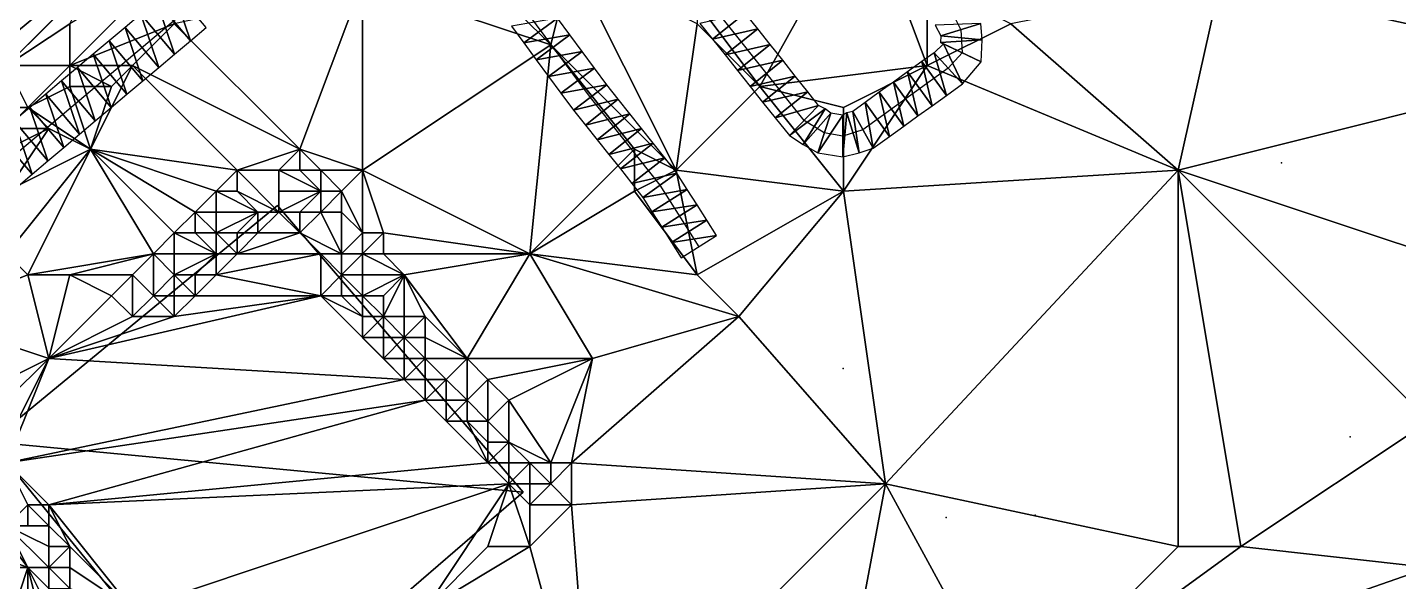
# Model space of a CAD drawing. Header units: metres. Extents: x -1103 to 901, y -902 to 905.
# Drawn here: x 2 to 133.1, y 762.7 to 815.7 of the extents above; entities that cross this region are included whole.
import ezdxf

# ---------------------------------------------------------------- set-up
doc = ezdxf.new("R2010")
doc.units = ezdxf.units.M
for name, color, linetype in [('OSM_BUILDING_FOOTPRINTS', 7, 'CONTINUOUS'), ('OSM_BUILDING_ROOFS', 1, 'CONTINUOUS'), ('OSM_BUILDING_WALLS', 8, 'CONTINUOUS'), ('OSM_ROAD_AXES', 2, 'CONTINUOUS'), ('OSM_ROAD_SURFACE', 9, 'CONTINUOUS'), ('OSM_TERRAIN', 3, 'CONTINUOUS'), ('OSM_TREES', 3, 'CONTINUOUS')]:
    doc.layers.add(name, color=color, linetype=linetype)

msp = doc.modelspace()

# ---------------------------------------------------------------- linework, layer by layer
at = {"layer": 'OSM_BUILDING_FOOTPRINTS'}
msp.add_polyline3d([(25.88, 798.62, 18), (49.37, 771.22, 18), (21.73, 747.36, 18), (-1.61, 776.01, 18), (25.88, 798.62, 18)], close=True, dxfattribs=at)
at = {"layer": 'OSM_BUILDING_ROOFS'}
for points in [[(38.62, 846.44, 34.94), (-43.34, 819.78, 34.94), (-22.97, 795.48, 34.94)], [(49.37, 771.22, 45.6), (25.88, 798.62, 45.6), (-1.61, 776.01, 45.6)], [(49.37, 771.22, 45.6), (-1.61, 776.01, 45.6), (21.73, 747.36, 45.6)]]:
    msp.add_3dface(points, dxfattribs=at)
at = {"layer": 'OSM_BUILDING_WALLS'}
for points in [[(-22.97, 795.48, 10.54), (38.62, 846.44, 10.54), (38.62, 846.44, 34.94)], [(-22.97, 795.48, 10.54), (38.62, 846.44, 34.94), (-22.97, 795.48, 34.94)], [(25.88, 798.62, 18), (-1.61, 776.01, 18), (-1.61, 776.01, 45.6)], [(25.88, 798.62, 18), (-1.61, 776.01, 45.6), (25.88, 798.62, 45.6)], [(49.37, 771.22, 18), (25.88, 798.62, 18), (25.88, 798.62, 45.6)], [(49.37, 771.22, 18), (25.88, 798.62, 45.6), (49.37, 771.22, 45.6)], [(-1.61, 776.01, 18), (21.73, 747.36, 18), (21.73, 747.36, 45.6)], [(-1.61, 776.01, 18), (21.73, 747.36, 45.6), (-1.61, 776.01, 45.6)], [(21.73, 747.36, 18), (49.37, 771.22, 18), (49.37, 771.22, 45.6)], [(21.73, 747.36, 18), (49.37, 771.22, 45.6), (21.73, 747.36, 45.6)]]:
    msp.add_3dface(points, dxfattribs=at)
at = {"layer": 'OSM_ROAD_AXES'}
for points in [[(122.7, 900, 14.92), (119.46, 899.39, 14.93), (106.48, 892.7, 14.53), (74.46, 865.69, 12.27), (60.41, 853.83, 10.88), (51.61, 846.41, 10.25), (47.43, 842.88, 10.11), (37.12, 834.18, 9.66), (-27.98, 779.25, 22.17), (-47.15, 763.08, 20.77), (-119.81, 701.76, 11.67), (-283.23, 563.81, 11.55), (-361.26, 499.72, 16.84), (-381.48, 480.95, 12.54), (-457.42, 416.98, 14.01)], [(60.41, 853.83, 10.88), (87.2, 821.91, 12.56), (89.87, 818.09, 12.81), (91.21, 815.43, 12.97), (91.35, 813.22, 13.07), (90.02, 811.75, 13.09), (81.86, 805.87, 13.69), (79.94, 805.27, 13.78), (78.16, 805.57, 13.69), (76.23, 806.75, 13.54), (47.43, 842.88, 10.11)], [(37.12, 834.18, 9.66), (46.28, 821.77, 9.81), (55.78, 808.95, 11.98), (62.44, 800.56, 13.73), (66.16, 794.68, 14.24)]]:
    msp.add_polyline3d(points, dxfattribs=at)
at = {"layer": 'OSM_ROAD_SURFACE'}
for points in [[(15.83, 819.48, 10.74), (14.31, 818.21, 11.04), (17.54, 814.38, 11.11)], [(15.83, 819.48, 10.74), (17.54, 814.38, 11.11), (19.05, 815.66, 10.87)], [(14.31, 818.21, 11.04), (12.8, 816.93, 11.34), (16.02, 813.11, 11.36)], [(14.31, 818.21, 11.04), (16.02, 813.11, 11.36), (17.54, 814.38, 11.11)], [(12.8, 816.93, 11.34), (11.29, 815.65, 11.63), (14.51, 811.83, 11.62)], [(12.8, 816.93, 11.34), (14.51, 811.83, 11.62), (16.02, 813.11, 11.36)], [(70.59, 817.03, 12.34), (66.27, 816.04, 11.94), (67.47, 814.54, 12.21)], [(71.79, 815.53, 12.6), (70.59, 817.03, 12.34), (67.47, 814.54, 12.21)], [(11.29, 815.65, 11.63), (9.77, 814.37, 11.93), (12.99, 810.55, 11.9)], [(11.29, 815.65, 11.63), (12.99, 810.55, 11.9), (14.51, 811.83, 11.62)], [(48.24, 815.77, 10.65), (49.42, 814.17, 10.93), (52.64, 816.55, 10.72)], [(49.42, 814.17, 10.93), (53.82, 814.95, 11.05), (52.64, 816.55, 10.72)], [(88.75, 815.86, 12.98), (89.29, 814.85, 13.04), (93.12, 816.02, 13)], [(89.29, 814.85, 13.04), (93.27, 814.46, 13.07), (93.12, 816.02, 13)], [(9.77, 814.37, 11.93), (8.26, 813.1, 12.22), (11.48, 809.27, 12.27)], [(9.77, 814.37, 11.93), (11.48, 809.27, 12.27), (12.99, 810.55, 11.9)], [(49.42, 814.17, 10.93), (50.61, 812.57, 11.22), (53.82, 814.95, 11.05)], [(50.61, 812.57, 11.22), (55.01, 813.35, 11.38), (53.82, 814.95, 11.05)], [(71.79, 815.53, 12.6), (67.47, 814.54, 12.21), (68.67, 813.03, 12.52)], [(72.99, 814.02, 12.85), (71.79, 815.53, 12.6), (68.67, 813.03, 12.52)], [(89.29, 814.85, 13.04), (89.28, 814.2, 13.08), (93.27, 814.46, 13.07)], [(89.28, 814.2, 13.08), (93.15, 812.35, 13.04), (93.27, 814.46, 13.07)], [(8.26, 813.1, 12.22), (6.74, 811.82, 12.53), (9.97, 808, 12.63)], [(8.26, 813.1, 12.22), (9.97, 808, 12.63), (11.48, 809.27, 12.27)], [(50.61, 812.57, 11.22), (51.8, 810.97, 11.56), (55.01, 813.35, 11.38)], [(51.8, 810.97, 11.56), (56.2, 811.75, 11.71), (55.01, 813.35, 11.38)], [(72.99, 814.02, 12.85), (68.67, 813.03, 12.52), (69.86, 811.53, 12.83)], [(74.19, 812.52, 13.05), (72.99, 814.02, 12.85), (69.86, 811.53, 12.83)], [(88.67, 813.23, 13.14), (87.49, 812.39, 13.17), (89.83, 809.15, 13.21)], [(89.55, 814.1, 13.09), (88.67, 813.23, 13.14), (91.37, 810.27, 13.08)], [(88.67, 813.23, 13.14), (89.83, 809.15, 13.21), (91.37, 810.27, 13.08)], [(89.28, 814.2, 13.08), (89.55, 814.1, 13.09), (93.15, 812.35, 13.04)], [(89.55, 814.1, 13.09), (91.37, 810.27, 13.08), (93.15, 812.35, 13.04)], [(6.74, 811.82, 12.53), (5.23, 810.54, 12.82), (8.45, 806.72, 13.02)], [(6.74, 811.82, 12.53), (8.45, 806.72, 13.02), (9.97, 808, 12.63)], [(51.8, 810.97, 11.56), (52.98, 809.37, 11.9), (56.2, 811.75, 11.71)], [(52.98, 809.37, 11.9), (57.37, 810.17, 12.04), (56.2, 811.75, 11.71)], [(74.19, 812.52, 13.05), (69.86, 811.53, 12.83), (71.06, 810.02, 13.15)], [(75.39, 811.01, 13.18), (74.19, 812.52, 13.05), (71.06, 810.02, 13.15)], [(87.49, 812.39, 13.17), (86.13, 811.41, 13.26), (88.47, 808.17, 13.33)], [(87.49, 812.39, 13.17), (88.47, 808.17, 13.33), (89.83, 809.15, 13.21)], [(5.23, 810.54, 12.82), (3.71, 809.26, 13.25), (6.94, 805.44, 13.44)], [(5.23, 810.54, 12.82), (6.94, 805.44, 13.44), (8.45, 806.72, 13.02)], [(75.39, 811.01, 13.18), (71.06, 810.02, 13.15), (72.26, 808.52, 13.35)], [(76.59, 809.5, 13.38), (75.39, 811.01, 13.18), (72.26, 808.52, 13.35)], [(84.77, 810.43, 13.39), (83.41, 809.45, 13.49), (85.75, 806.21, 13.56)], [(86.13, 811.41, 13.26), (84.77, 810.43, 13.39), (87.11, 807.19, 13.45)], [(84.77, 810.43, 13.39), (85.75, 806.21, 13.56), (87.11, 807.19, 13.45)], [(86.13, 811.41, 13.26), (87.11, 807.19, 13.45), (88.47, 808.17, 13.33)], [(3.71, 809.26, 13.25), (2.2, 807.99, 13.7), (5.43, 804.16, 13.7)], [(3.71, 809.26, 13.25), (5.43, 804.16, 13.7), (6.94, 805.44, 13.44)], [(52.98, 809.37, 11.9), (54.19, 807.74, 12.23), (57.37, 810.17, 12.04)], [(54.19, 807.74, 12.23), (58.45, 808.8, 12.33), (57.37, 810.17, 12.04)], [(76.59, 809.5, 13.38), (72.26, 808.52, 13.35), (73.46, 807.01, 13.48)], [(77.62, 808.19, 13.56), (76.59, 809.5, 13.38), (73.46, 807.01, 13.48)], [(83.41, 809.45, 13.49), (82.06, 808.47, 13.59), (84.39, 805.23, 13.68)], [(83.41, 809.45, 13.49), (84.39, 805.23, 13.68), (85.75, 806.21, 13.56)], [(2.2, 807.99, 13.7), (0.69, 806.71, 14.16), (3.91, 802.89, 14.13)], [(2.2, 807.99, 13.7), (3.91, 802.89, 14.13), (5.43, 804.16, 13.7)], [(54.19, 807.74, 12.23), (55.32, 806.31, 12.53), (58.45, 808.8, 12.33)], [(55.32, 806.31, 12.53), (59.57, 807.4, 12.62), (58.45, 808.8, 12.33)], [(77.62, 808.19, 13.56), (73.46, 807.01, 13.48), (74.84, 805.32, 13.64)], [(78.24, 807.87, 13.61), (77.62, 808.19, 13.56), (74.84, 805.32, 13.64)], [(78.24, 807.87, 13.61), (74.84, 805.32, 13.64), (76.15, 804.46, 13.73)], [(78.78, 807.47, 13.65), (78.24, 807.87, 13.61), (76.15, 804.46, 13.73)], [(82.06, 808.47, 13.59), (80.9, 807.62, 13.67), (82.83, 804.12, 13.81)], [(82.06, 808.47, 13.59), (82.83, 804.12, 13.81), (84.39, 805.23, 13.68)], [(0.69, 806.71, 14.16), (-0.83, 805.43, 14.37), (2.4, 801.61, 14.57)], [(0.69, 806.71, 14.16), (2.4, 801.61, 14.57), (3.91, 802.89, 14.13)], [(55.32, 806.31, 12.53), (56.43, 804.91, 12.82), (59.57, 807.4, 12.62)], [(56.43, 804.91, 12.82), (60.68, 806, 12.92), (59.57, 807.4, 12.62)], [(78.78, 807.47, 13.65), (76.15, 804.46, 13.73), (77.55, 803.67, 13.82)], [(79.94, 807.27, 13.71), (78.78, 807.47, 13.65), (77.55, 803.67, 13.82)], [(79.94, 807.27, 13.71), (77.55, 803.67, 13.82), (79.94, 803.27, 13.95)], [(80.31, 807.48, 13.7), (79.94, 807.27, 13.71), (79.94, 803.27, 13.95)], [(80.31, 807.48, 13.7), (79.94, 803.27, 13.95), (81.5, 803.66, 13.88)], [(80.9, 807.62, 13.67), (80.31, 807.48, 13.7), (81.5, 803.66, 13.88)], [(80.9, 807.62, 13.67), (81.5, 803.66, 13.88), (82.83, 804.12, 13.81)], [(-0.83, 805.43, 14.37), (0.89, 800.33, 15.02), (2.4, 801.61, 14.57)], [(56.43, 804.91, 12.82), (57.54, 803.51, 13.12), (60.68, 806, 12.92)], [(57.54, 803.51, 13.12), (61.79, 804.6, 13.21), (60.68, 806, 12.92)], [(57.54, 803.51, 13.12), (58.66, 802.12, 13.38), (61.79, 804.6, 13.21)], [(58.66, 802.12, 13.38), (62.9, 803.2, 13.51), (61.79, 804.6, 13.21)], [(58.66, 802.12, 13.38), (59.77, 800.72, 13.57), (62.9, 803.2, 13.51)], [(59.77, 800.72, 13.57), (64.07, 801.72, 13.8), (62.9, 803.2, 13.51)], [(59.77, 800.72, 13.57), (60.81, 799.4, 13.76), (64.07, 801.72, 13.8)], [(60.81, 799.4, 13.76), (65.06, 800.16, 13.92), (64.07, 801.72, 13.8)], [(60.81, 799.4, 13.76), (61.68, 798.02, 13.88), (65.06, 800.16, 13.92)], [(61.68, 798.02, 13.88), (65.99, 798.69, 14.03), (65.06, 800.16, 13.92)], [(61.68, 798.02, 13.88), (62.61, 796.55, 14.02), (65.99, 798.69, 14.03)], [(62.61, 796.55, 14.02), (66.92, 797.22, 14.14), (65.99, 798.69, 14.03)], [(62.61, 796.55, 14.02), (63.54, 795.08, 14.17), (66.92, 797.22, 14.14)], [(63.54, 795.08, 14.17), (67.85, 795.75, 14.25), (66.92, 797.22, 14.14)], [(63.54, 795.08, 14.17), (64.47, 793.61, 14.32), (67.85, 795.75, 14.25)]]:
    msp.add_3dface(points, dxfattribs=at)
at = {"layer": 'OSM_TERRAIN'}
for points in [[(0, 812, 12.88), (20, 832, 12.89), (-20, 856, 12.92)], [(128, 824, 13.03), (152, 812, 12.06), (138, 844, 13.88)], [(8, 820, 12.51), (20, 832, 12.89), (0, 812, 12.88)], [(72, 810, 13.17), (82, 828, 11.93), (66, 818, 11.84)], [(72, 810, 13.17), (88, 812, 13.16), (82, 828, 11.93)], [(82, 828, 11.93), (88, 812, 13.16), (88, 820, 12.69)], [(124, 820, 12.81), (152, 812, 12.06), (128, 824, 13.03)], [(6, 816, 12.18), (6, 812, 12.57), (16, 822, 10.53)], [(6, 812, 12.57), (16, 816, 10.85), (16, 822, 10.53)], [(52, 814, 10.94), (54, 822, 10.11), (46, 820, 9.85)], [(64, 802, 13.73), (54, 822, 10.11), (52, 814, 10.94)], [(64, 802, 13.73), (66, 816, 11.83), (54, 822, 10.11)], [(6, 816, 12.18), (8, 820, 12.51), (0, 812, 12.88)], [(28, 804, 12.38), (34, 820, 9.78), (16, 816, 10.85)], [(28, 804, 12.38), (34, 802, 12.78), (34, 820, 9.78)], [(34, 802, 12.78), (52, 814, 10.94), (34, 820, 9.78)], [(34, 820, 9.78), (52, 814, 10.94), (46, 820, 9.85)], [(88, 812, 13.16), (96, 816, 12.96), (88, 820, 12.69)], [(96, 816, 12.96), (112, 802, 12.18), (116, 820, 12.82)], [(112, 802, 12.18), (152, 812, 12.06), (116, 820, 12.82)], [(152, 812, 12.06), (124, 820, 12.81), (116, 820, 12.82)], [(66, 816, 11.83), (72, 810, 13.17), (66, 818, 11.84)], [(6, 812, 12.57), (6, 816, 12.18), (0, 812, 12.88)], [(12, 812, 11.63), (16, 816, 10.85), (6, 812, 12.57)], [(12, 812, 11.63), (28, 804, 12.38), (16, 816, 10.85)], [(64, 802, 13.73), (72, 810, 13.17), (66, 816, 11.83)], [(112, 802, 12.18), (96, 816, 12.96), (88, 812, 13.16)], [(34, 802, 12.78), (50, 794, 14.75), (52, 814, 10.94)], [(50, 794, 14.75), (60, 804, 13.02), (52, 814, 10.94)], [(60, 804, 13.02), (64, 802, 13.73), (52, 814, 10.94)], [(-4, 808, 13.4), (2, 808, 13.68), (0, 812, 12.88)], [(2, 808, 13.68), (6, 812, 12.57), (0, 812, 12.88)], [(2, 808, 13.68), (6, 810, 12.54), (6, 812, 12.57)], [(6, 810, 12.54), (10, 810, 12.21), (6, 812, 12.57)], [(10, 810, 12.21), (12, 812, 11.63), (6, 812, 12.57)], [(8, 804, 13.53), (22, 802, 12.97), (12, 812, 11.63)], [(8, 804, 13.53), (12, 812, 11.63), (10, 810, 12.21)], [(22, 802, 12.97), (28, 804, 12.38), (12, 812, 11.63)], [(80, 808, 13.62), (88, 812, 13.16), (72, 810, 13.17)], [(80, 800, 14.09), (112, 802, 12.18), (88, 812, 13.16)], [(80, 800, 14.09), (88, 812, 13.16), (80, 808, 13.62)], [(154, 788, 12.16), (152, 812, 12.06), (112, 802, 12.18)], [(2, 808, 13.68), (8, 804, 13.53), (6, 810, 12.54)], [(6, 810, 12.54), (8, 804, 13.53), (10, 810, 12.21)], [(64, 802, 13.73), (80, 800, 14.09), (72, 810, 13.17)], [(80, 800, 14.09), (80, 808, 13.62), (72, 810, 13.17)], [(0, 806, 14.34), (2, 808, 13.68), (-4, 808, 13.4)], [(4, 806, 13.26), (2, 808, 13.68), (0, 806, 14.34)], [(4, 806, 13.26), (8, 804, 13.53), (2, 808, 13.68)], [(0, 800, 15.09), (4, 806, 13.26), (0, 804, 14.1)], [(0, 800, 15.09), (8, 804, 13.53), (4, 806, 13.26)], [(0, 804, 14.1), (4, 806, 13.26), (0, 806, 14.34)], [(2, 792, 18.57), (8, 804, 13.53), (0, 794, 18.01)], [(0, 794, 18.01), (8, 804, 13.53), (0, 800, 15.09)], [(2, 792, 18.57), (14, 794, 16.61), (8, 804, 13.53)], [(14, 794, 16.61), (16, 796, 15.63), (8, 804, 13.53)], [(16, 796, 15.63), (18, 798, 14.69), (8, 804, 13.53)], [(8, 804, 13.53), (18, 798, 14.69), (20, 800, 13.82)], [(20, 800, 13.82), (22, 802, 12.97), (8, 804, 13.53)], [(26, 802, 14.14), (28, 804, 12.38), (22, 802, 12.97)], [(26, 802, 14.14), (28, 802, 12.89), (28, 804, 12.38)], [(28, 802, 12.89), (30, 802, 12.84), (28, 804, 12.38)], [(30, 802, 12.84), (34, 802, 12.78), (28, 804, 12.38)], [(50, 794, 14.75), (60, 800, 13.63), (60, 804, 13.02)], [(60, 800, 13.63), (64, 802, 13.73), (60, 804, 13.02)], [(20, 800, 13.82), (22, 800, 14.54), (22, 802, 12.97)], [(22, 800, 14.54), (26, 798, 20.87), (22, 802, 12.97)], [(26, 798, 20.87), (26, 802, 14.14), (22, 802, 12.97)], [(26, 798, 20.87), (26, 800, 18.35), (26, 802, 14.14)], [(26, 800, 18.35), (30, 800, 13.47), (26, 802, 14.14)], [(30, 800, 13.47), (28, 802, 12.89), (26, 802, 14.14)], [(30, 800, 13.47), (30, 802, 12.84), (28, 802, 12.89)], [(30, 800, 13.47), (32, 800, 13.41), (30, 802, 12.84)], [(32, 800, 13.41), (34, 802, 12.78), (30, 802, 12.84)], [(32, 800, 13.41), (34, 796, 14.53), (34, 802, 12.78)], [(36, 796, 14.44), (34, 802, 12.78), (34, 796, 14.53)], [(36, 796, 14.44), (50, 794, 14.75), (34, 802, 12.78)], [(60, 800, 13.63), (66, 792, 14.42), (64, 802, 13.73)], [(66, 792, 14.42), (80, 800, 14.09), (64, 802, 13.73)], [(84, 772, 15.1), (112, 802, 12.18), (80, 800, 14.09)], [(112, 766, 12.46), (112, 802, 12.18), (84, 772, 15.1)], [(112, 766, 12.46), (118, 766, 12.17), (112, 802, 12.18)], [(112, 802, 12.18), (118, 766, 12.17), (136, 778, 12.09)], [(136, 778, 12.09), (154, 788, 12.16), (112, 802, 12.18)], [(18, 798, 14.69), (20, 798, 15.73), (20, 800, 13.82)], [(20, 798, 15.73), (24, 798, 19.71), (20, 800, 13.82)], [(24, 798, 19.71), (22, 800, 14.54), (20, 800, 13.82)], [(24, 798, 19.71), (26, 798, 20.87), (22, 800, 14.54)], [(26, 798, 20.87), (28, 798, 18.85), (30, 800, 13.47)], [(26, 798, 20.87), (30, 800, 13.47), (26, 800, 18.35)], [(28, 798, 18.85), (30, 798, 16.26), (30, 800, 13.47)], [(30, 798, 16.26), (32, 798, 14.02), (32, 800, 13.41)], [(30, 798, 16.26), (32, 800, 13.41), (30, 800, 13.47)], [(32, 798, 14.02), (34, 796, 14.53), (32, 800, 13.41)], [(66, 792, 14.42), (60, 800, 13.63), (50, 794, 14.75)], [(70, 788, 15.16), (80, 800, 14.09), (66, 792, 14.42)], [(70, 788, 15.16), (84, 772, 15.1), (80, 800, 14.09)], [(16, 796, 15.63), (18, 796, 16.82), (18, 798, 14.69)], [(18, 796, 16.82), (20, 796, 18.48), (18, 798, 14.69)], [(20, 796, 18.48), (20, 798, 15.73), (18, 798, 14.69)], [(20, 796, 18.48), (22, 796, 20.24), (24, 798, 19.71)], [(20, 796, 18.48), (24, 798, 19.71), (20, 798, 15.73)], [(22, 796, 20.24), (24, 796, 20.87), (24, 798, 19.71)], [(24, 796, 20.87), (26, 798, 20.87), (24, 798, 19.71)], [(24, 796, 20.87), (28, 796, 20.87), (26, 798, 20.87)], [(28, 796, 20.87), (28, 798, 18.85), (26, 798, 20.87)], [(28, 796, 20.87), (32, 794, 18.56), (30, 798, 16.26)], [(28, 796, 20.87), (30, 798, 16.26), (28, 798, 18.85)], [(32, 794, 18.56), (32, 798, 14.02), (30, 798, 16.26)], [(32, 794, 18.56), (34, 796, 14.53), (32, 798, 14.02)], [(14, 794, 16.61), (16, 794, 17.83), (16, 796, 15.63)], [(16, 794, 17.83), (20, 794, 20.67), (16, 796, 15.63)], [(20, 794, 20.67), (18, 796, 16.82), (16, 796, 15.63)], [(20, 794, 20.67), (20, 796, 18.48), (18, 796, 16.82)], [(20, 794, 20.67), (22, 794, 20.87), (20, 796, 18.48)], [(22, 794, 20.87), (22, 796, 20.24), (20, 796, 18.48)], [(22, 794, 20.87), (24, 796, 20.87), (22, 796, 20.24)], [(22, 794, 20.87), (30, 794, 20.7), (28, 796, 20.87)], [(22, 794, 20.87), (28, 796, 20.87), (24, 796, 20.87)], [(30, 794, 20.7), (32, 794, 18.56), (28, 796, 20.87)], [(34, 794, 16.33), (34, 796, 14.53), (32, 794, 18.56)], [(34, 794, 16.33), (36, 794, 15), (36, 796, 14.44)], [(34, 794, 16.33), (36, 796, 14.44), (34, 796, 14.53)], [(36, 794, 15), (50, 794, 14.75), (36, 796, 14.44)], [(-8, 788, 21.04), (2, 792, 18.57), (0, 794, 18.01)], [(6, 792, 18.16), (14, 794, 16.61), (2, 792, 18.57)], [(6, 792, 18.16), (12, 792, 17.78), (14, 794, 16.61)], [(12, 792, 17.78), (14, 790, 20.25), (14, 794, 16.61)], [(14, 790, 20.25), (16, 792, 19.78), (14, 794, 16.61)], [(16, 792, 19.78), (16, 794, 17.83), (14, 794, 16.61)], [(16, 792, 19.78), (18, 792, 20.87), (20, 794, 20.67)], [(16, 792, 19.78), (20, 794, 20.67), (16, 794, 17.83)], [(18, 792, 20.87), (20, 792, 20.87), (20, 794, 20.67)], [(30, 790, 20.87), (30, 794, 20.7), (20, 792, 20.87)], [(20, 792, 20.87), (22, 794, 20.87), (20, 794, 20.67)], [(20, 792, 20.87), (30, 794, 20.7), (22, 794, 20.87)], [(30, 790, 20.87), (32, 792, 20.45), (30, 794, 20.7)], [(32, 792, 20.45), (32, 794, 18.56), (30, 794, 20.7)], [(32, 792, 20.45), (34, 792, 18.47), (34, 794, 16.33)], [(32, 792, 20.45), (34, 794, 16.33), (32, 794, 18.56)], [(34, 792, 18.47), (38, 792, 15.46), (34, 794, 16.33)], [(38, 792, 15.46), (36, 794, 15), (34, 794, 16.33)], [(38, 792, 15.46), (50, 794, 14.75), (36, 794, 15)], [(44, 784, 17.05), (50, 794, 14.75), (38, 792, 15.46)], [(44, 784, 17.05), (56, 784, 16.3), (50, 794, 14.75)], [(56, 784, 16.3), (70, 788, 15.16), (50, 794, 14.75)], [(70, 788, 15.16), (66, 792, 14.42), (50, 794, 14.75)], [(4, 784, 21.03), (2, 792, 18.57), (-8, 788, 21.04)], [(4, 784, 21.03), (6, 792, 18.16), (2, 792, 18.57)], [(4, 784, 21.03), (10, 790, 18.82), (6, 792, 18.16)], [(10, 790, 18.82), (12, 792, 17.78), (6, 792, 18.16)], [(10, 790, 18.82), (12, 788, 20.59), (12, 792, 17.78)], [(12, 788, 20.59), (14, 790, 20.25), (12, 792, 17.78)], [(14, 790, 20.25), (16, 790, 20.87), (16, 792, 19.78)], [(16, 790, 20.87), (18, 790, 20.87), (16, 792, 19.78)], [(18, 790, 20.87), (18, 792, 20.87), (16, 792, 19.78)], [(18, 790, 20.87), (20, 792, 20.87), (18, 792, 20.87)], [(18, 790, 20.87), (30, 790, 20.87), (20, 792, 20.87)], [(30, 790, 20.87), (32, 790, 20.87), (32, 792, 20.45)], [(32, 790, 20.87), (34, 790, 20.24), (32, 792, 20.45)], [(34, 790, 20.24), (34, 792, 18.47), (32, 792, 20.45)], [(34, 790, 20.24), (36, 790, 18.41), (38, 792, 15.46)], [(34, 790, 20.24), (38, 792, 15.46), (34, 792, 18.47)], [(36, 788, 20.06), (38, 788, 18.39), (38, 792, 15.46)], [(36, 788, 20.06), (38, 792, 15.46), (36, 790, 18.41)], [(38, 788, 18.39), (40, 788, 16.61), (38, 792, 15.46)], [(40, 788, 16.61), (44, 784, 17.05), (38, 792, 15.46)], [(4, 784, 21.03), (38, 782, 20.87), (30, 790, 20.87)], [(4, 784, 21.03), (30, 790, 20.87), (16, 788, 20.87)], [(4, 784, 21.03), (12, 788, 20.59), (10, 790, 18.82)], [(12, 788, 20.59), (16, 788, 20.87), (14, 790, 20.25)], [(16, 788, 20.87), (16, 790, 20.87), (14, 790, 20.25)], [(16, 788, 20.87), (18, 790, 20.87), (16, 790, 20.87)], [(16, 788, 20.87), (30, 790, 20.87), (18, 790, 20.87)], [(38, 782, 20.87), (34, 786, 20.87), (30, 790, 20.87)], [(30, 790, 20.87), (34, 786, 20.87), (34, 788, 20.87)], [(34, 788, 20.87), (32, 790, 20.87), (30, 790, 20.87)], [(34, 788, 20.87), (34, 790, 20.24), (32, 790, 20.87)], [(34, 788, 20.87), (36, 788, 20.06), (34, 790, 20.24)], [(36, 788, 20.06), (36, 790, 18.41), (34, 790, 20.24)], [(-4, 780, 22.89), (4, 784, 21.03), (-8, 788, 21.04)], [(4, 784, 21.03), (16, 788, 20.87), (12, 788, 20.59)], [(34, 786, 20.87), (36, 786, 20.87), (36, 788, 20.06)], [(34, 786, 20.87), (36, 788, 20.06), (34, 788, 20.87)], [(36, 786, 20.87), (38, 786, 19.92), (36, 788, 20.06)], [(38, 786, 19.92), (38, 788, 18.39), (36, 788, 20.06)], [(38, 786, 19.92), (40, 786, 18.36), (40, 788, 16.61)], [(38, 786, 19.92), (40, 788, 16.61), (38, 788, 18.39)], [(40, 786, 18.36), (44, 784, 17.05), (40, 788, 16.61)], [(84, 772, 15.1), (70, 788, 15.16), (54, 774, 17.72)], [(54, 774, 17.72), (70, 788, 15.16), (56, 784, 16.3)], [(38, 782, 20.87), (36, 784, 20.87), (34, 786, 20.87)], [(36, 784, 20.87), (36, 786, 20.87), (34, 786, 20.87)], [(36, 784, 20.87), (38, 784, 20.87), (38, 786, 19.92)], [(36, 784, 20.87), (38, 786, 19.92), (36, 786, 20.87)], [(38, 784, 20.87), (40, 784, 19.8), (38, 786, 19.92)], [(40, 784, 19.8), (40, 786, 18.36), (38, 786, 19.92)], [(40, 784, 19.8), (44, 784, 17.05), (40, 786, 18.36)], [(-4, 780, 22.89), (0, 780, 21.75), (4, 784, 21.03)], [(0, 776, 20.87), (0, 774, 20.89), (4, 784, 21.03)], [(0, 776, 20.87), (4, 784, 21.03), (0, 780, 21.75)], [(0, 774, 20.89), (38, 782, 20.87), (4, 784, 21.03)], [(38, 782, 20.87), (38, 784, 20.87), (36, 784, 20.87)], [(38, 782, 20.87), (40, 782, 20.87), (40, 784, 19.8)], [(38, 782, 20.87), (40, 784, 19.8), (38, 784, 20.87)], [(40, 782, 20.87), (42, 782, 19.7), (40, 784, 19.8)], [(42, 782, 19.7), (44, 784, 17.05), (40, 784, 19.8)], [(42, 782, 19.7), (44, 780, 19.61), (44, 784, 17.05)], [(44, 780, 19.61), (46, 782, 17.28), (44, 784, 17.05)], [(46, 782, 17.28), (56, 784, 16.3), (44, 784, 17.05)], [(48, 780, 17.46), (56, 784, 16.3), (46, 782, 17.28)], [(48, 780, 17.46), (52, 774, 18.1), (56, 784, 16.3)], [(52, 774, 18.1), (54, 774, 17.72), (56, 784, 16.3)], [(0, 774, 20.89), (40, 780, 20.87), (38, 782, 20.87)], [(40, 780, 20.87), (40, 782, 20.87), (38, 782, 20.87)], [(40, 780, 20.87), (42, 780, 20.78), (42, 782, 19.7)], [(40, 780, 20.87), (42, 782, 19.7), (40, 782, 20.87)], [(42, 780, 20.78), (44, 780, 19.61), (42, 782, 19.7)], [(44, 780, 19.61), (46, 778, 19.53), (46, 782, 17.28)], [(46, 778, 19.53), (48, 780, 17.46), (46, 782, 17.28)], [(4, 770, 20.87), (40, 780, 20.87), (0, 774, 20.89)], [(4, 770, 20.87), (46, 774, 20.87), (40, 780, 20.87)], [(46, 774, 20.87), (42, 778, 20.87), (40, 780, 20.87)], [(42, 778, 20.87), (42, 780, 20.78), (40, 780, 20.87)], [(42, 778, 20.87), (44, 778, 20.64), (44, 780, 19.61)], [(42, 778, 20.87), (44, 780, 19.61), (42, 780, 20.78)], [(44, 778, 20.64), (46, 778, 19.53), (44, 780, 19.61)], [(48, 776, 19.44), (48, 780, 17.46), (46, 778, 19.53)], [(48, 776, 19.44), (52, 774, 18.1), (48, 780, 17.46)], [(44, 778, 20.64), (42, 778, 20.87), (46, 774, 20.87)], [(46, 774, 20.87), (46, 776, 20.52), (44, 778, 20.64)], [(44, 778, 20.64), (46, 776, 20.52), (46, 778, 19.53)], [(46, 776, 20.52), (48, 776, 19.44), (46, 778, 19.53)], [(136, 764, 12.51), (136, 778, 12.09), (118, 766, 12.17)], [(46, 774, 20.87), (48, 774, 20.4), (48, 776, 19.44)], [(46, 774, 20.87), (48, 776, 19.44), (46, 776, 20.52)], [(48, 774, 20.4), (50, 774, 19.34), (48, 776, 19.44)], [(48, 776, 19.44), (50, 774, 19.34), (52, 774, 18.1)], [(0, 768, 25.22), (2, 770, 21.9), (0, 774, 20.89)], [(2, 770, 21.9), (4, 770, 20.87), (0, 774, 20.89)], [(48, 772, 20.87), (46, 774, 20.87), (4, 770, 20.87)], [(48, 772, 20.87), (48, 774, 20.4), (46, 774, 20.87)], [(48, 772, 20.87), (50, 772, 20.28), (50, 774, 19.34)], [(48, 772, 20.87), (50, 774, 19.34), (48, 774, 20.4)], [(50, 772, 20.28), (52, 772, 19.06), (50, 774, 19.34)], [(52, 772, 19.06), (52, 774, 18.1), (50, 774, 19.34)], [(52, 772, 19.06), (54, 770, 18.23), (54, 774, 17.72)], [(52, 772, 19.06), (54, 774, 17.72), (52, 774, 18.1)], [(54, 770, 18.23), (84, 772, 15.1), (54, 774, 17.72)], [(2, 764, 25.67), (-4, 772, 24.79), (-14, 770, 25.42)], [(2, 764, 25.67), (0, 768, 25.22), (-4, 772, 24.79)], [(12, 760, 20.87), (48, 772, 20.87), (4, 770, 20.87)], [(12, 760, 20.87), (40, 760, 21.04), (48, 772, 20.87)], [(40, 760, 21.04), (46, 766, 20.41), (48, 772, 20.87)], [(46, 766, 20.41), (50, 766, 19.19), (48, 772, 20.87)], [(50, 766, 19.19), (50, 770, 20.18), (48, 772, 20.87)], [(50, 770, 20.18), (50, 772, 20.28), (48, 772, 20.87)], [(50, 770, 20.18), (52, 772, 19.06), (50, 772, 20.28)], [(50, 770, 20.18), (54, 770, 18.23), (52, 772, 19.06)], [(56, 744, 18.19), (84, 772, 15.1), (54, 770, 18.23)], [(56, 744, 18.19), (78, 740, 15.61), (84, 772, 15.1)], [(78, 740, 15.61), (96, 750, 14.12), (84, 772, 15.1)], [(84, 772, 15.1), (96, 750, 14.12), (112, 766, 12.46)], [(-12, 764, 25.37), (2, 764, 25.67), (-14, 770, 25.42)], [(0, 768, 25.22), (2, 768, 23.39), (2, 770, 21.9)], [(2, 768, 23.39), (4, 768, 21.63), (2, 770, 21.9)], [(4, 768, 21.63), (4, 770, 20.87), (2, 770, 21.9)], [(12, 760, 20.87), (4, 770, 20.87), (6, 766, 21.33)], [(6, 766, 21.33), (4, 770, 20.87), (4, 768, 21.63)], [(50, 766, 19.19), (56, 744, 18.19), (54, 770, 18.23)], [(50, 766, 19.19), (54, 770, 18.23), (50, 770, 20.18)], [(2, 764, 25.67), (4, 764, 24.65), (0, 768, 25.22)], [(4, 764, 24.65), (4, 766, 23.11), (0, 768, 25.22)], [(0, 768, 25.22), (4, 766, 23.11), (4, 768, 21.63)], [(0, 768, 25.22), (4, 768, 21.63), (2, 768, 23.39)], [(4, 766, 23.11), (6, 766, 21.33), (4, 768, 21.63)], [(4, 764, 24.65), (6, 764, 22.76), (6, 766, 21.33)], [(4, 764, 24.65), (6, 766, 21.33), (4, 766, 23.11)], [(6, 764, 22.76), (12, 760, 20.87), (6, 766, 21.33)], [(40, 760, 21.04), (56, 744, 18.19), (50, 766, 19.19)], [(40, 760, 21.04), (50, 766, 19.19), (46, 766, 20.41)], [(96, 750, 14.12), (136, 764, 12.51), (118, 766, 12.17)], [(118, 766, 12.17), (112, 766, 12.46), (96, 750, 14.12)], [(-2, 752, 24.7), (2, 764, 25.67), (-12, 764, 25.37)], [(-2, 752, 24.7), (2, 752, 25.01), (2, 764, 25.67)], [(2, 752, 25.01), (6, 748, 24.57), (2, 764, 25.67)], [(2, 764, 25.67), (6, 748, 24.57), (4, 760, 25.37)], [(4, 760, 25.37), (4, 762, 25.46), (2, 764, 25.67)], [(2, 764, 25.67), (4, 762, 25.46), (4, 764, 24.65)], [(4, 762, 25.46), (6, 762, 24.12), (4, 764, 24.65)], [(6, 762, 24.12), (6, 764, 22.76), (4, 764, 24.65)], [(6, 762, 24.12), (12, 760, 20.87), (6, 764, 22.76)], [(136, 748, 14.26), (136, 764, 12.51), (96, 750, 14.12)]]:
    msp.add_3dface(points, dxfattribs=at)
at = {"layer": 'OSM_TREES'}
for p in [(121.87, 802.7, 12.16), (79.96, 783.05, 14.83), (128.46, 776.51, 12.12), (89.81, 768.78, 14.56), (98.32, 769.02, 13.75)]:
    msp.add_point(p, dxfattribs=at)

doc.saveas('drawing.dxf')
